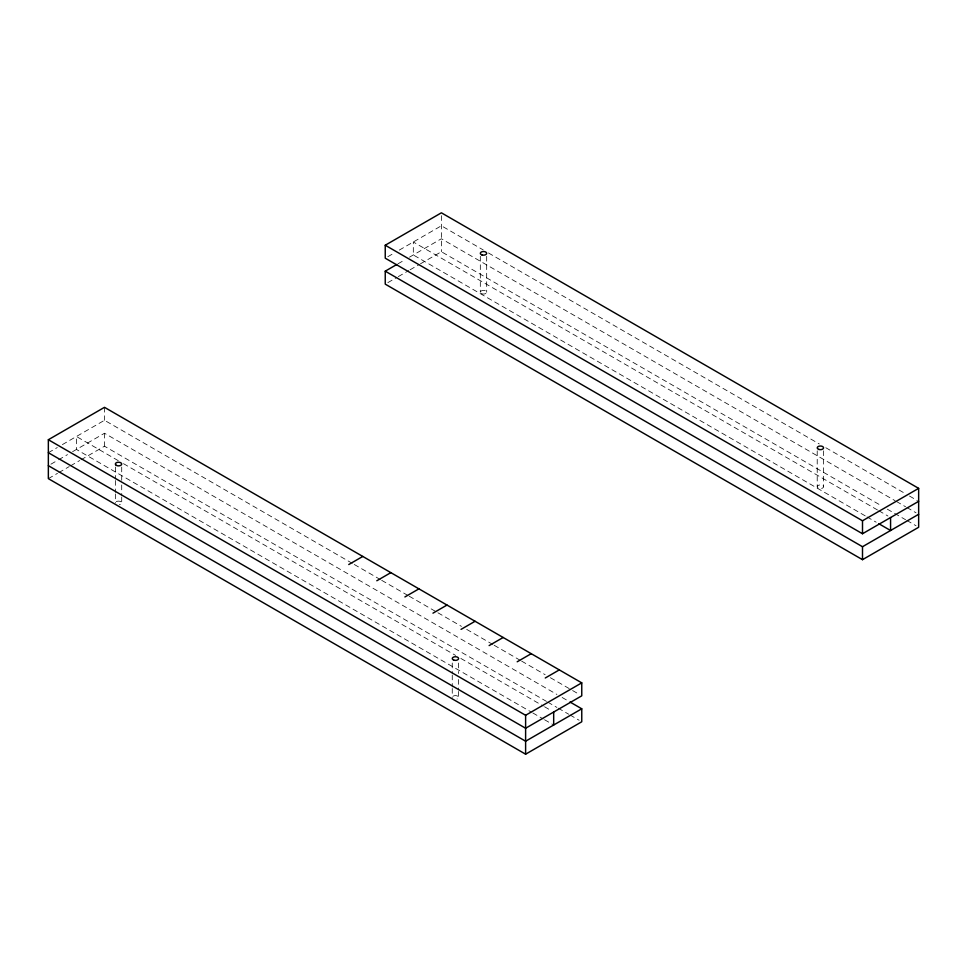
<?xml version="1.0" encoding="UTF-8"?>
<svg xmlns="http://www.w3.org/2000/svg" width="967" height="967" viewBox="0 0 967 967"><rect width="100%" height="100%" fill="white"/><g stroke="black" fill="none" stroke-linecap="round" stroke-linejoin="round"><path stroke-width="0.73" stroke-dasharray="4.83 3.63" d="M48.35 452.701L57.283 447.552M62.384 444.602L104.496 420.282L352.931 563.725M387.791 256.726L394.173 253.04M399.274 250.102L441.387 225.782L483.234 249.945M50.9 464.196L57.283 460.51M58.564 459.772L67.497 454.623M72.598 451.674L104.496 433.252L556.919 694.451M398.005 263.798L404.387 260.123M409.488 257.174L441.387 238.752L895.116 500.713M48.35 478.641L57.488 473.359M58.794 472.609L69.237 466.577M70.543 465.816L79.693 460.546M80.998 459.796L104.496 446.222L546.452 701.377M387.852 282.63L396.99 277.348M398.295 276.598L408.739 270.567M410.044 269.817L419.195 264.535M420.5 263.786L441.387 251.722L882.037 506.128M488.456 252.967L819.279 443.95M825.818 447.733L904.266 493.025M909.5 496.047L917.345 500.58M896.421 501.462L905.571 506.744M906.877 507.506L916.039 512.788M887.271 509.15L905.571 519.714M906.877 520.464L916.039 525.758M877.504 509.984L413.32 241.992L413.32 254.962L865.731 516.16M878.81 510.745L887.96 516.027M867.036 516.922L876.187 522.204M354.248 564.474L380.394 579.571M381.699 580.333L407.856 595.43M409.162 596.18L436.625 612.038M437.93 612.788L461.464 626.374M466.698 629.396L492.844 644.493M494.149 645.255L520.306 660.352M521.612 661.102L545.146 674.688M550.38 677.71L571.304 689.797M572.609 690.547L579.148 694.318M562.141 697.473L568.681 701.244M547.757 702.139L556.919 707.421M558.225 708.182L568.681 714.214M569.986 714.976L579.148 720.258M118.264 460.655L76.429 436.492L76.429 449.462L531.451 712.171M123.498 463.677L455.614 655.421M460.848 658.442L543.224 705.995M544.53 706.756L551.069 710.527M532.769 712.933L543.224 718.964M544.53 719.726L553.68 725.008M823.57 450.827L823.57 486.739A3.179 1.837 0 0 1 818.807 488.335A3.179 1.837 0 0 1 818.807 485.156A3.179 1.837 0 0 1 823.57 486.739M817.212 450.827L817.212 486.739M486.679 256.328L486.679 292.239M480.321 256.328L480.321 292.239M458.6 663.036L458.6 673.516M458.6 679.499L458.6 689.967M458.6 691.465L458.6 697.449M452.254 663.036L452.254 673.516M452.254 675.014L452.254 686.981M452.254 688.48L452.254 697.449M441.387 215.701L441.387 251.722M121.709 467.037L121.709 483.5M121.709 484.999L121.709 495.467M121.709 496.965L121.709 502.949M115.363 467.037L115.363 479.016M115.363 480.502L115.363 492.481M115.363 493.968L115.363 502.949M104.496 407.325L104.496 420.282M104.496 433.252L104.496 446.222M453.185 696.155A3.179 1.837 0 0 1 457.947 696.337A3.179 1.837 0 0 1 457.016 699.044M116.294 501.655A3.179 1.837 0 0 1 121.286 502.03A3.179 1.837 0 0 1 119.352 504.726M481.252 293.533A3.179 1.837 0 0 0 486.57 292.711A3.179 1.837 0 0 0 482.678 290.475A3.179 1.837 0 0 0 481.252 293.533"/><path stroke-width="1.45" d="M569.986 702.006L581.759 708.799L581.759 721.769L525.613 754.187L48.35 478.641L48.35 439.731L104.496 407.325L581.759 682.859L581.759 695.829L525.613 728.248L48.35 452.701M918.65 501.329L862.504 533.748L385.241 258.201L385.241 245.231L441.387 212.813L918.65 488.359L918.65 527.269L862.504 559.675L385.241 284.141L385.241 271.171L396.724 264.535M348.749 564.547L362.782 556.436M376.816 580.756L390.849 572.645M404.895 596.953L418.929 588.855M432.962 613.163L447.008 605.064M461.041 629.372L475.075 621.273M489.121 645.581L503.154 637.483M517.188 661.791L531.221 653.692M545.267 678L559.301 669.901M48.35 439.731L525.613 715.278L581.759 682.859M385.241 245.231L862.504 520.778L918.65 488.359M581.759 708.799L525.613 741.218L48.35 465.671M385.241 271.171L862.504 546.718L918.65 514.299M878.81 523.715L890.571 530.508L890.571 517.538M862.504 520.778L862.504 533.748M862.504 546.718L862.504 559.675M553.68 712.038L553.68 725.008M525.613 715.278L525.613 754.187M481.917 254.925A3.179 1.837 0 0 0 486.679 253.342A3.179 1.837 0 0 0 481.917 251.746A3.179 1.837 0 0 0 481.917 254.925M818.807 449.425A3.179 1.837 0 0 0 823.57 447.842A3.179 1.837 0 0 0 818.807 446.258A3.179 1.837 0 0 0 818.807 449.425M116.294 465.345A3.179 1.837 0 0 0 121.6 464.523A3.179 1.837 0 0 0 117.708 462.274A3.179 1.837 0 0 0 116.294 465.345M453.837 660.135A3.179 1.837 0 0 0 458.6 658.551A3.179 1.837 0 0 0 453.837 656.968A3.179 1.837 0 0 0 453.837 660.135"/></g></svg>
